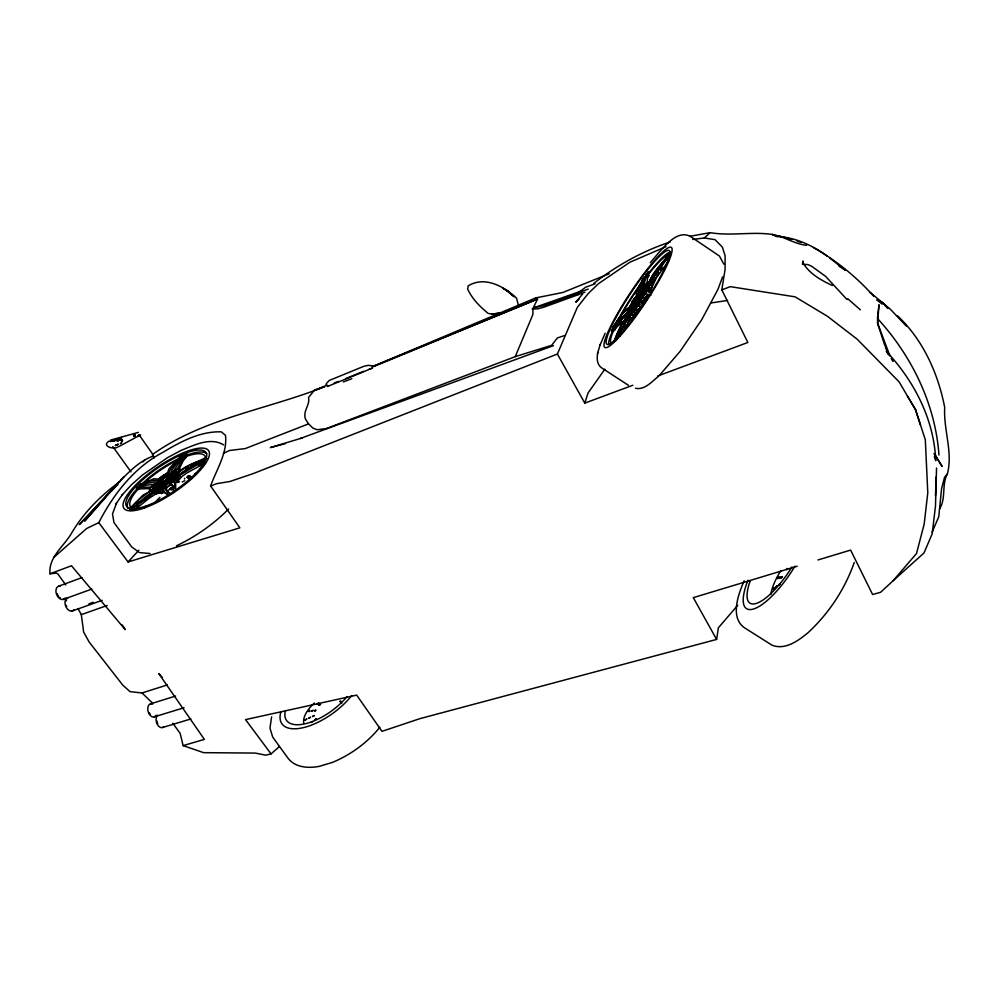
<?xml version="1.0" encoding="UTF-8"?>
<svg xmlns="http://www.w3.org/2000/svg" width="1000" height="1000" viewBox="0 0 1000 1000"><rect width="100%" height="100%" fill="white"/><g stroke="black" fill="none" stroke-linecap="round" stroke-linejoin="round"><path stroke-width="1.5" d="M205.338 461.463L195.625 465.788L179.213 475.625L173.562 481.45L169.3 482.438L165.012 485.3L162.237 489.025L158.537 490.5L160.062 492.612L155.688 494.075L149.55 497.95L135.338 509.338L134.925 508.762M625.2 317.238C625.55 319.513 624.925 313.913 627.163 313.438M613.7 341.912L620.788 325.475L632.425 310.325L625.913 319.137L625.575 317.25M175.625 488.7L175.738 484.462L173.562 481.45M159.738 490.225L160.825 492.337L163.75 491.15M935.475 495.9L936.175 476.9M618.05 337L626.75 320.538L631.538 314.45L632.425 310.325M670.475 251.612C664.562 262.288 653.625 269.65 649.55 281.488C640.263 291.413 646.1 276.55 648.487 271.675L649.4 272.275L648.012 274.95L649.55 272.95A52.812 8.025 -56.4 0 1 669.7 255.062M65.812 584.963L57.75 573.825L56.337 573.112L50 573.787C48.388 557.438 63.188 546.825 70.938 534.275C83.05 513.1 100.412 495.875 119.95 481.5M670.35 253.863L654.338 276.588L650.337 284.5L646.525 288.612L646.263 287.55L649.55 281.488L648.763 281.85L645.575 287.738L645.863 288.925L650.337 284.5L652.237 285.75L650.2 291.288L656.312 277.9L668.538 260.95M647 284.275L647.513 277.962L648.888 275.538L647.113 274.225L644.312 278.525L642.025 288.888M165.012 485.3L166.6 487.1L166.275 490.662L168.6 492.725M614.462 327.287L613.55 326.688L617.762 319.675L624.15 312.15L631.525 306.525L630.062 306.588L631.825 302.987L630.062 306.588L624.975 310.2L618.488 318.9L613.038 327.362L613.95 327.962M170.712 494.062L165.125 489.05L165.512 485.562L169.35 483L173.738 481.987L179.975 475.562L180.712 477.75L175.062 483.575L181.062 477.1L186.775 473.05L203.038 464.137M156.713 490.037L155.2 487.938L157.188 488.35L130.975 509.688M180.538 469.425L178.525 469.225L181.462 470.062L175.95 474.075L175.362 476.2L176.537 474.237C184.375 465.037 196.488 462.938 206.35 457.188M326.138 384.425L326.025 385.613M597.825 352.463C596.688 357.663 596.737 364.625 601.688 367.887L628.413 385.288M279.375 746.587L271.062 753.9L245.538 719.625L356.675 695.113L381.987 731.35L419.938 718.637L716.6 639.425L718.363 627.825L737.7 605.312M157.113 501.475L158.875 500.575M128.15 508.488A47.95 14.225 -34.2 0 1 133.763 492.512L136.9 489.087C137.4 485.925 147.525 487.925 150.85 486.962L156.562 483.775L159.262 481.012L158.9 478.612L164.25 474.85L166.788 473.338L168.025 474.837L172.062 473.413L183.588 455.6L186.95 454.2L188.363 454.588A47.95 14.225 -34.2 0 1 206.775 453.738M657.588 376.05L747.85 342.488L721.812 289.887L725.075 269.475L725.125 255.8L722.412 247.188L715.05 239.675L704.362 237.95L692.712 239.45M207.025 458.738L203.4 461.262L204.338 463.562M625.188 317.962L625.425 315.975M644.587 290.587L644.175 288.9L641.2 292.55M644.163 290.525L644.275 289.075M189.8 475.925L188.725 476.887L191.238 476.775L189.75 477.875L190.425 476.3L188.812 477.312M190.75 478.462L187.838 476.262M635.712 304.538L636.45 302.8L634.812 304.55M939.613 508.825C946.25 498.325 941.488 484.5 947.375 473.963C953.112 452.438 943.375 429.637 944.7 407.425C938.125 373.45 923.088 339.9 897.613 315.912M625.337 318.863L625.562 317.987M622.013 333.038L628.725 321.838L634.188 315.287L634.738 313.125M644.237 303.988L641.012 306.125L633.438 315.7L631.538 314.45L632.4 311.112L619.538 331.838L616.062 339.963M166.6 487.1L170.8 484.55L165.175 489.025M599.987 345.275L605.138 333.237M98.787 522.638L128.075 561.95L239.85 527.837L210.613 485.988C216.375 469.663 227.625 453.2 225.463 435.3L221.325 431.85C200.238 431.138 180.338 441.775 162.775 452.413C133.875 467.788 113.588 494.038 98.787 522.638L86.7 528.462L53.525 557.65M597.5 353.575L600.275 344.312M184.488 479.062L184.725 478.263M617.775 337.675L620.675 331.4M854.212 562.475L854.013 563.15C844.613 589.612 828.6 613.675 808 632.725C798.425 640.65 785.025 650.537 771.9 645.125L746.312 628.925C728.975 619.138 738.2 594.6 744.125 580.825M175.95 474.075L186.588 466.962L195.725 462.45L203.75 459.812L204 459.012M311.087 722.475L312.85 721.513M179.288 479.5L177.787 477.388M155.125 488.55C145.5 493.7 136.912 500.6 130.188 509.237L129.475 508.812L142.988 495.163L156.35 488.025M632.825 385.262L584.788 403.125L588.038 393L604.837 369.237M631.538 314.45C638.525 307.5 640.575 297.613 647.812 290.8L649.912 292.362M149.7 490.763L149.475 491.45L149.637 489.738L149.7 490.763L155.2 487.938M631.587 313.575C638.237 304.425 644.388 294.962 649.562 284.925M158.025 482.375L159.525 480.525L158.9 478.612M177.95 480.637L176.45 478.525M614.5 341.087L617 333.925L622.188 324.15L630.237 312.162M722.6 276.875L717.987 289.288L701.8 319.575L680.088 351.388L658.962 375.913M176.4 481.562L177.3 481.312L175.675 479.562M174.713 475.062L173.85 477.388A3.513 1.037 -34.2 0 1 174.938 478.6L174.412 479.125A3.513 1.037 -34.2 0 1 169.938 481.413L163.888 485.462A3.513 1.05 -34.3 0 1 159.975 488.787L159.312 489.05A3.513 1.05 -34.3 0 1 158.85 487.425L155.887 486.65A3.487 1.025 -34.4 0 0 158.312 484.175A3.487 1.025 -34.4 0 0 156.725 483.85L159.012 480.988M121.875 439.575L120.875 440.138L121.775 439.762M210.613 485.988L216.663 483.675L229.838 481.512L253.012 473.675L557.388 354.025L577.375 307.288L588.138 293.612L598.575 283.6L629.825 262.262L665.987 246.675M650.337 284.5L646.237 292.175M271.613 716.862L269.975 728.138L272.7 737.075L287.925 758.088C295.225 767.775 308.5 768.438 319.413 766.325L332.75 762.3C350.95 754.587 367.4 742.7 379.812 727.275M150.85 486.962L158.138 482.038M170.212 474.913L172.325 469.412L176.938 463.025L181.625 459.338L181.137 458.638L182.925 456.838L182.4 456.087L179.237 457.413L179.425 458.162L169.163 468.512L167.338 473.225L158.625 479.05L153.775 478.787L139.175 485.275L139.713 486.025L142.05 485.85L146.037 483.65L153.4 482.05L158.963 482.438M138.975 434.862L137.838 435.988M177.2 476.8L187.712 468.562L196.625 463.75L203.463 461.763M635.95 304.05L635.812 303.4M639.25 290.95L642.7 283.875M639.85 293.525L641.3 291.375L641.012 292.562M627.812 313.4L627.5 314.625L633.725 308.438A4.112 0.625 -56.4 0 0 634.862 308.438L635.438 307.712A4.112 0.625 -56.4 0 0 638.025 302.9L646.625 289.212L644.825 290.75L644.95 289.163L643.375 289.625A4.375 0.65 -56.4 0 1 640.638 291.975L640.812 291.537A12.237 1.837 -56.4 0 0 636.538 297.05M629.987 309.1L629.862 308.438M327.15 385.112L314.288 390.363L308.55 397.438C310.275 405.05 302.55 411.1 305.475 419.087L308.538 423.875L312.938 428.125L317.188 429.75L326.337 428.55L515.25 356.637L532.913 314.438L532.913 308.55L537.537 299.075L535.7 297.913L373.312 366.3M932.1 532.188L938.737 516.825L941.6 488.612L944.55 477.325L947.375 473.963M630.775 307.575L631.55 305.788L630.138 305.863M608.713 344.625A56.2 8.537 -56.4 0 1 610.612 335.65L612.375 331.6L611.45 330.988L612.125 329.462L615.638 324.188L627.762 312.05M613.038 327.362L614.175 325.325M626.263 318.575L616.587 327.2L614.45 330.462L613.837 330.062L612.35 333.5A52.812 8.025 -56.4 0 0 610.9 342.7M631.562 306.388L630.962 307.688M631.325 306.238L630.725 307.525M614.45 330.462L614.425 328.713M636.15 298.825L636.45 298.175M641.25 289.85L640.713 291.325L641.737 290.25M633.438 306.737L633.337 307.725M631.888 302.075L632.463 300.95M627.513 311.75L626.95 313.25L627.962 312.2M149.863 488.738L150.95 486.7M116.538 503.088L112.513 513.913L113.938 522.463L131.65 546.875L138.925 552.188M648.487 271.675L645.65 275.387L646.562 276L645.562 277.312L644.65 276.7C641.375 282.5 636.65 288.425 638.413 295.55M174.137 471.775C180.425 467.675 180.613 458.488 186.95 454.2M779.837 584.425C780.775 581.5 777.188 586.737 779.5 584.925M644.925 289.925L643.375 292.512M178.325 470.838L183.275 460.688L185.825 457.612L185.4 456.75L187.488 454.95M633.462 307.475L630.337 310.425L630.712 309.788A4.363 0.663 -56.5 0 0 630.425 308.238L629.75 308.35M644.025 286.863L641.6 290.575M642.412 293.9L637.562 302.2A4.412 0.675 -56.4 0 0 636.362 303.212M132.613 509.762L132.062 508.988L154.588 492.537L157.188 488.35M649.1 292.738L650.163 290.688L647.6 289.55M159.525 480.525L152.275 480.475L145.137 482.388L139.787 485.012L140.325 485.763M196.05 473.55L194.562 474.225L195.487 474.012M616.987 321.987L619.788 316.613A56.2 8.537 -56.4 0 1 642.175 281.75M619.038 319.325L620.975 315.6A52.812 8.025 -56.4 0 1 640.375 285.113M632.337 303.738L629.438 310.125M641.875 293.2L642.613 291.913M642.4 292.438L641.575 294.438L642.975 292.9M632.638 300.812L631.725 302.725L632.513 302.075M641.012 290.1L641.525 289.337M633.713 306.225L632.788 308.163L633.587 307.512M618.1 322.912L626.087 313.425M118.3 439.288C121.762 437.325 120.588 438.075 118.812 439.688C123.312 436.975 116.475 442.475 117.9 439.9M644.812 300.5L646.275 298.612L645.25 300.575M173.85 477.388L174.562 474.175A3.475 1.025 -34.1 0 1 171.45 475.387A3.475 1.025 -34.1 0 1 171.938 473.688L166.475 475.838A3.475 1.013 -34.2 0 1 165.925 476.725M644.587 279.312L643.675 278.7L639.775 284.988L636.3 292.162L636.487 296.363L634.963 298.663M634.288 299.675L634.913 297.887M629.95 309.387L628.25 312M643.225 288.163L644.25 285.925L643.337 286.8M635.925 304.337L635.037 305.65M340.462 701.325L341.575 701.562M615.712 327.788L621.2 321.463M642.513 295.763L637.788 302.738A4.112 0.625 -56.4 0 0 636.562 303.575M622.075 329.025L623.462 326.637M630.625 311.038L631.825 307.775L631.087 308.087M633.525 306.363L634.425 305.1M646.525 288.612L661.287 265.363L668.35 257.113M652.163 283.712L655.9 277.575M641.65 302.925L647.55 294.925M117.863 439.4C127.837 432.95 114.15 445.688 117.775 439.538M787.087 568.387L786.825 569.637L787.85 568.6M656.675 276.337L659 272.613M660.55 270.138L662.1 267.663M643.75 291.812L645.15 288.988L643.875 290.275M635.55 305L634.2 306.975M624.4 327.725L626.038 325.138M149.4 490.238L150.25 488.762M156.45 493.988L154.588 492.537L156.137 490.125M647.862 295.038L643.025 300.675M627.663 322.55L630.975 317.45M632.85 300.287L633.3 299.625M641.75 288.825L642.188 288.15M628.013 310.712L628.45 310.038M633.938 305.7L634.375 305.012M634.65 298.55L636.487 296.363M660.1 268.65L661.675 266.288M638.737 309.562L637.925 311.238L639.513 308.7M633.562 300.938L634.012 300.262M642.95 288.75L642.025 290.038M628.7 311.388L629.163 310.712M627.688 313.225L611.45 330.988M122.062 495.062L131.25 484.975L142.438 475.037L167.8 457.475L181.175 450.363C193.912 445.35 210.138 436.737 223.612 444.875M116.037 503.812L122.475 494.462M642.237 288.225L643.1 286.925M643.487 290.763L643.1 291.3L644.737 289.175M634.188 315.287L640.45 307.275L637.837 305.55M612.375 331.6L613.837 330.062M326.362 383.587L329.175 380.5L363.512 366.425L368.263 365.325L373.237 366.012M638.438 305.6L643.725 302.213M154.588 492.537L162.65 489.4L165.512 485.562M643.363 292.387L642.475 293.675M634.65 306.212L633.763 307.512M639.85 293.75L641.112 291.562L637.825 295.8L635.95 296.588M644.5 281.238L642.025 284.513L640.025 291.225L640.15 294M642.9 280.8L641.988 280.2L644.65 276.7M649.4 272.275L650.138 271.312A56.2 8.537 -56.4 0 1 668.662 252.662M121.838 442.75L120.375 443.675L121.013 443.088M648.888 275.538L647.663 277.125M118.05 444.55L117.3 444.862M642.613 287.688L643.85 286.112M628.875 309.575L629.35 308.812M638.513 294.8L641.3 291.375M645.575 287.738L646.263 287.55C652.05 274.913 660.537 263.95 670.025 253.938M109.162 441C100.988 446.012 113.513 449.825 117.613 447.137M170.963 489.487C170.438 491.625 174.9 486.962 171.438 489.075M177.4 482.537L179.35 481.662L178.45 481.763M633.175 301.312L632.3 302.462M632.675 302.062L635.325 297.438L634.425 298.3M628.325 311.762L627.45 312.925M582.6 294.037L575.775 302.225L579.012 299.15M317.55 703.487C316.238 705.475 320.387 703.075 318.412 702.938M650.325 262.663L659.613 251.637C666.912 243.962 677.962 230.212 690.15 236.275L719.412 256.012L723.825 264.113M110.237 491.413L84.663 521.112L119.012 482.25M817.962 559.963L850.612 550.087L872.6 594.513L880.6 592.288L893.025 580.812L916.5 553.538L924.188 524.075L927.788 492.825L925.312 439.738L915.588 409.938L899.15 381.912L857.175 339.2L827.387 316.238L795.075 296.837L730.263 286.65L721.812 289.887M634.087 298.688L634.938 297.613M173.125 466.838L175.025 464.663M121.037 479.963C130.363 470.575 140.363 460.462 153.2 456.125L154.312 457.762M136.35 488.338L137.537 487.05L138.25 487.85M139.175 485.275L140.863 483.9M139.713 486.025L138.088 487.8L137.537 487.05M150.612 488.55L138.425 488.925L135.775 491.825A45.062 13.375 -34.2 0 0 130.55 506.812M139.475 487.788L141.7 485.363M195.188 473.575L195.375 474.725L194.75 474.038L196.062 473.363M128.075 561.95L138.85 550.25M124.075 476.525L79.287 524.637L105.113 497.7M648.763 281.85L644.938 285.462M644.6 286.863L645.837 286L644.175 288.9M635.675 298.363L636.525 297.538M650.312 288.65L652.175 286.65M142.925 461.938L145.037 459.688M633.387 307.913L633.913 307.175M138.787 489.425L139.525 488.638M111.575 490.975L118.025 484.237M644.887 298.412L642.6 297.15L645.913 293.712L650.9 295.387M182.425 460.225L184.387 458.212M633.475 308.275L630.388 310.887M117.225 439.875L118.4 439.45M117.475 439.613L118.737 439.162L116.275 440.337L118.238 439.688M136.488 507.163L138.613 505M644.488 298.4L647.9 295.038L649.775 295.087M158.537 481.488L157.325 483.288A3.75 1.1 -34.4 0 1 156.525 485.95L155.988 486.337L157.225 486.987L159.025 486.463A3.775 1.125 -34.3 0 1 159.75 485.887M158.15 482.45L161.125 479.7A3.475 1.025 -34.2 0 1 161.637 477.987M134.15 436.112L135.35 435.475L134.4 436.525M135.287 435.662L134.088 436.3L135.025 435.6M182.4 456.087C176.462 461.2 170.312 466.737 168.612 474.775L168.025 474.837M121.688 439.75L121.425 439.925M122.163 440.337L121.463 440.95L122.638 440.312M121.9 440.513L121.6 441.15L122.5 440.775M162.362 491.538L160.475 492.5M176.562 481.375L178.45 480.4L177.2 481.763M142.463 485.513L143.312 484.725M228.625 509.012C213.562 524.2 195.787 536.575 176.5 545.812M136.425 503.888L138.625 501.85M704.362 237.95L710.125 232.65C730.7 236.213 751.538 231.45 772.3 234.438C784.287 236.513 794.5 244.075 806.637 245.338M893.025 580.812L923.975 552.987L932.188 533.812L935.5 505.9L936.538 468.062M133.887 508.75L132.762 508.1L131.275 509.438L129.95 508.537M141.263 484.5L148.9 477.7A47.95 14.225 -34.2 0 1 178.9 458.525L179.762 458.162M143.938 483.288L150 477.9A45.062 13.375 -34.2 0 1 178.25 459.837M159.037 481.225L160.987 479.5A3.475 1.013 -34.2 0 0 162.625 479.113M177.013 462.663L179.112 460.85M658.238 376.538C652.025 381.488 644.538 390.325 635.525 388.275M158.562 500.913L157.625 501.5M171.875 473.325L176.925 469.338L179.125 469.188L180.2 470.712M169.85 480A3.513 1.037 -34.2 0 0 169.8 481.213L163.75 485.262A3.513 1.05 -34.3 0 0 162.75 484.738M186.012 468.963L188.312 467.212M581.5 291.812L580.988 291.15L533.913 307.762L545.925 305.038L578.075 293.325L580.025 291.875M593.925 283.288C616.8 265.413 642.625 251.075 670.175 241.962M145.3 499.913L147.562 498.3M152.3 454.637C203.088 418.225 267.4 409.487 324.425 386.763L314.288 390.363M188.038 476.112L189.462 475.75L187.963 476.8M642.275 295.6L641.525 295.887A4.425 0.663 -56.4 0 1 642.525 292.95M162.288 492.463C158.988 495.15 165.438 491.975 162.587 492.3M115.487 445.45L116.337 444.988L115.4 445.562M328.663 385.725L327.463 386.5L372.562 368.062L369 369.225M156.225 490.075L145.512 496.788L132.762 508.1M176.012 476.15L195.087 464.938L203.4 461.262M580.988 291.15L578.138 292.787L578.188 294.688L578.075 293.325M140.662 434.825L118.6 446.7M190.9 478.55L191.637 478.562M195.637 473.837L194.75 474.038M154.925 491.875L158.537 490.5M157 491.287L158.125 493.387L161.25 492.337M136.9 489.087L138.425 488.925M165.625 475.525A3.475 1.025 -34.2 0 1 166.612 476.025L169.537 474.675M160.825 492.337L163.75 490.95L162.237 489.025M609.15 273.75L562.75 292.512L535.7 297.913M192.262 465.412L197.525 463.025M223.388 453.237L229.675 450.45L245.188 448.6L308.538 423.875M351.863 378.7L343.35 381.938M646.162 283.837L647.325 283.312M183.438 456.587L184.875 455.988L185.4 456.75M181.137 458.638L183.888 457.488M185.325 456.9L187.138 456.138A45.062 13.375 -34.2 0 1 205.712 458.7M184.438 458.188L185.825 457.612M373.4 366.688L537.537 299.075L372.275 366.662M116.6 444.888L116.55 445.225M198.825 465.1L203.062 463.375M334.175 383.038L338.263 381.4M345.938 378.488L363.713 371.325M645.575 288.525L646.275 288.25M179.425 458.162L180.812 457.638L181.337 458.387M50 573.787L71.475 565.763L125.237 629.625L122.3 624.975M300.225 438.512L553.45 345.65M58.987 586.05L81.912 577.625M595.1 283.788L585.612 287.25L578.138 292.787L588.263 289.1M584.925 292.238L544.362 307L537.95 308.825L532.087 308.975M189.288 477.6L190.062 477.312M203.75 459.812L205.95 459.025M63.1 599.475L91.8 589.087M915.588 409.938L920.475 424.913M88.963 603.812L93.263 602.275M72.088 611.05L102.2 600.312M167.338 684.925L142.025 692.962L130.025 691.637L122.775 685.125L89.15 642L83.65 632.087L81.325 614.637L107.2 605.475M170.263 474.188L168.612 474.775L166.788 473.338M562.612 298.375L572.788 294.837M302.312 437.912L270.363 447.587L285.325 443.612M564.738 335.487L557.375 337.95L551.613 345.337L515.25 356.637M189.1 477.488L189.913 477.212M150.35 703.925L175.6 696.038M154.325 716.85L184.088 707.712M162.6 727.5L190.85 718.962M797.188 566.237L693.3 597.638L716.6 639.425M172.787 723.225L180.15 733.388L183.15 745.612L204.375 739.388L158.75 673.512L162.125 677.15M110.525 440.087L138.425 432.375M689.6 236.363L710.125 232.65M647.212 299.337L640.738 301.938L639.113 301.737M271.062 753.9L265.75 755.188L255.275 753.075L203.575 752.663L183.15 745.612M711.175 302.925L727.55 300.462M156.562 483.775L141.575 485.988L137.713 487.1L136.55 488.237L137.1 488.988M647.95 288.488L650.562 290.212M648.838 286.837L651.45 288.575M175.362 476.2L179.975 475.562M638.4 310.087L635.788 308.363M518.275 304.688L516.512 298.113C504.137 286.425 484.65 275.637 468.188 285.875L467.638 288.988C472.075 298.863 479.988 306.675 488.225 313.475L492.188 314.075L500.95 312.962M492.188 314.075L498.862 313.225M637.3 311.337L634.688 309.625M158.713 487.238L155.887 486.65M636.062 313.087L633.45 311.363M160.787 479.438L161.1 479.438A3.725 1.087 -34.2 0 0 162.4 479.012M776.062 236.287L780.588 236.337L791.712 239.412M775.788 236.375C794.438 236.95 812.513 245.25 827.337 256.225M150.125 553.513L139.838 552.625M175.487 475.225L176.125 475.275M797.163 241.188L801.237 242.512M156.163 488.625L156.912 488.913M777.525 236.575L772.3 234.438L776.213 236.25M169.3 482.438L172.087 484.4L173.725 492.05M832.412 285.512C821.188 280.3 809.375 273.825 803 262.775L802.913 260.975L802.45 264.337L808 264.575L811.862 266.413L825.638 276.388L847.038 299.538M167.325 494.263L163.888 492.4L163.75 490.95M813.425 247.562C836.012 260.25 856.688 277.1 873.85 296.4M192.1 477.287L190.125 478.1M190.775 478.95L186.663 477.113L190.562 479.45M613.237 329.913L612.312 329.312L611.613 330.775L612.537 331.375M613.975 325.412L614.888 326.012M646.825 276.425L645.65 275.387M839.013 265.938L845.15 270.113L829.737 258.038M179.95 469.475L180.75 470.012M876.65 299.887L882.25 304.137M649.812 292.113L651.5 293.425M169.112 495.163L162.725 490.788L162.65 489.4M847.825 298.8L860.35 309.8M142.025 692.962L152.438 703.012M173.738 481.987L174.587 482.85L175.35 490.988M838.138 264.425L840 266.725M140.712 483.75L141.4 484.65M112.825 446.587L130.975 471.863M906.338 326.075L890.175 309.062L870.288 292.587L870.525 293.325M169.35 483L173.238 486.012L173.575 488.2M175.25 472.275L177.625 475.763M174.562 474.175L174.7 474.363A3.475 1.025 -34.1 0 0 176.925 471.413L176.575 471.35A3.475 1.025 -34.1 0 0 175.463 471.613M171.938 473.688L172.075 473.888A3.475 1.025 -34.1 0 1 172.65 473.35M340.238 701.35L341.7 703.413L339.837 701.287M139.137 434.925L153.488 455.225M183.588 455.6L184.112 456.35M888.812 354.975L886.325 351.337C914.262 381.1 934.05 419.412 935.763 460.7L934.312 456.562M891.3 358.612L892.962 361.037M934.25 453.9L942.113 466.413L934.237 453.537M890.075 356.225L877.625 323.363L877.487 319.65M891.562 358.638L893.05 361.037M907.4 395.988L915.763 409.862M557.388 354.025L584.788 403.125M77.975 608.562L81.325 614.637M885.375 347.175L888.088 353.888M884.912 345.775L877.625 323.363L878.975 304.725L877.45 318.425C911.75 355.925 935.35 403.975 938.962 455.062M631.438 311.062L631.512 311.762M879 300.562A92.525 36.95 -41.1 0 1 883.025 302.95L885.612 305.5L884.8 304.8A92.475 37.038 -41 0 0 883.875 304.113M885.35 306.05A92.4 37.175 -40.8 0 1 888.112 308.125M887.1 307.887A92.362 37.275 -40.7 0 1 888.088 308.525M60.562 598.062A5.888 3.987 68.9 0 1 59.475 597.35M58.5 596.312A5.888 3.987 68.9 0 1 57.112 593.612M74.125 609.612A7.013 4.725 69.5 0 1 66.075 607.112A7.013 4.725 69.5 0 1 68 597.675M66.725 606.663A5.863 3.95 69.5 0 1 66.15 605.237M66.087 601.025A5.863 3.95 69.5 0 1 66.625 599.95M65.163 598.062A7.037 4.763 68.9 0 1 56.638 594.65A7.037 4.763 68.9 0 1 60.275 586.025M157.738 723.637A5.637 3.625 74.7 0 1 156.875 720.85M156.125 715.263A6.763 4.375 74.3 0 1 150.438 715.65A6.763 4.375 74.3 0 1 147.875 707.325A6.763 4.375 74.3 0 1 152.688 704.087M150.162 714.137A5.663 3.663 74.3 0 1 149.412 712.95M163.588 726.9A6.75 4.338 74.7 0 1 157.162 724.15A6.75 4.338 74.7 0 1 157.65 715.212M155.05 502.587A30.325 9.3 -34.4 0 1 159.938 497.375M182.213 481.938A30.325 9.3 -34.4 0 1 184.75 480.763M174.613 483.775A5.875 1.762 -34.3 0 1 174.788 484.738M173.675 486.388A5.875 1.762 -34.3 0 1 171.537 488.263M170.263 489.125A5.875 1.762 -34.3 0 1 166.663 490.763M203.825 464.75A45.062 13.375 -34.2 0 1 202.362 467.188M156.025 486.85A3.487 1.025 -34.4 0 1 152.613 487.663L152.725 487.287A3.487 1.025 -34.4 0 1 153.463 486.325M160.525 485.363A3.775 1.125 -34.3 0 1 163.812 484.588L169.175 481A3.762 1.113 -34.2 0 1 171.325 478.15M171.3 477.375A6.887 2.037 -34.3 0 1 171.075 478.137M165.338 483.3A6.887 2.037 -34.3 0 1 162.45 484.663M164.775 477.788A3.475 1.013 -34.2 0 1 164.075 478.288M158.988 489.625A3.513 1.05 -34.4 0 1 159.725 488.65M163.15 486.35A3.513 1.05 -34.4 0 1 164.6 486.163M172.113 477.625A3.762 1.113 -34.2 0 1 172.9 477.175L174.15 475.675L174.213 474.162L173.65 474.5A3.738 1.1 -34.1 0 1 171.15 474.038L171.488 473.663A10.45 3.088 -34.2 0 0 166.475 475.637L166.325 475.938A3.725 1.087 -34.2 0 1 165.938 476.463M169.3 476.062A6.9 2.037 -34.3 0 1 169.775 478.875A6.9 2.037 -34.3 0 1 162.5 483.95A6.9 2.037 -34.3 0 1 159.537 482.863M165.387 477.025A3.725 1.087 -34.2 0 1 163.175 478.625M177.375 473.312A2.763 0.812 -34.1 0 1 177.3 473.6M174.2 471.475A2.3 0.675 -34.1 0 1 175.125 472.163A2.3 0.675 -34.1 0 1 171.975 474.012L171.75 473.975A2.3 0.675 -34.1 0 1 173.713 471.712M171.725 477.75A2.325 0.688 -34.2 0 0 170.113 479.538A2.325 0.688 -34.2 0 0 171.85 479.3A2.325 0.688 -34.2 0 0 173.962 477.438L174.037 477.2A2.325 0.688 -34.2 0 0 172.225 477.45M159.388 485.825A2.788 0.825 -34.3 0 0 158.812 487.812A2.788 0.825 -34.3 0 0 162.613 485.062L162.7 484.762A2.788 0.825 -34.3 0 0 159.95 485.425A2.325 0.688 -34.3 0 1 162.3 484.988L162.237 485.238A2.325 0.688 -34.3 0 1 159.062 487.537A2.325 0.688 -34.3 0 1 159.55 485.875M635.163 304.762A4.412 0.675 -56.4 0 1 635.775 303.925M640.487 293.475A8.075 1.212 -56.4 0 1 640.863 295.562A8.075 1.212 -56.4 0 1 635.562 303.812M633.6 305.95A8.075 1.212 -56.4 0 1 632.737 305.062M636.512 297.275A4.35 0.65 -56.4 0 1 636.013 298.512M633.2 302.8A4.35 0.65 -56.4 0 1 632.663 303.425M303.875 723.35A28.163 12.812 -36 0 1 314.275 703.037M351.662 695.6A47.512 21.225 -35.9 0 1 302.85 727.75A47.512 21.225 -35.9 0 1 280.938 711.587M346.962 696.675A41.825 18.688 -35.9 0 1 305.375 723.725A41.825 18.688 -35.9 0 1 285.212 711.287M770.913 594.475A32.312 10.6 -56.4 0 1 780.837 570.688M794.975 566.15A54.387 17.212 -56.5 0 1 753.5 609.012A54.387 17.212 -56.5 0 1 747.962 580.288M791.9 566.975A47.875 15.15 -56.5 0 1 756.5 603.362A47.875 15.15 -56.5 0 1 750.312 580.65M172.087 487.425L169.85 488.825L172.087 487.425M780.45 576.788L779.075 578.475L780.45 576.788M781.025 577.987L782.412 576.587L781.025 577.987M775.763 587.163L777.1 585.675L775.763 587.163M778.512 576.862L777.25 578.575L778.512 576.862M772.9 589.338L774.237 587.85L772.9 589.338M116.45 439.875L114.113 440.938L116.45 439.875M174.425 476.962L174.338 477.25A2.788 0.825 -34.2 0 1 170.562 480A2.788 0.825 -34.2 0 1 171.1 478.038A2.788 0.825 -34.2 0 1 174.425 476.962M156.875 483.925L156.8 484.162A2.312 0.675 -34.4 0 1 153.65 486.45A2.312 0.675 -34.4 0 1 154.137 484.8A2.312 0.675 -34.4 0 1 156.875 483.925M157.262 483.688L157.175 483.988A2.775 0.812 -34.4 0 1 153.4 486.712A2.775 0.812 -34.4 0 1 153.975 484.75A2.775 0.812 -34.4 0 1 157.262 483.688M316.413 718.8L314.65 719.762L316.413 718.8M318.85 705.2L320.525 704.425L318.85 705.2M314.55 710.775C315.837 712.375 316.863 708.05 314.55 710.775M314.325 715.537L312.575 716.5L314.325 715.537M310.487 717.3L308.738 718.263L310.487 717.3M313.137 710.337L311.4 711.3L313.137 710.337M308.412 711.237C309.688 712.837 310.763 708.475 308.412 711.237M306.75 719.038L305 720L306.75 719.038M134.762 434.65L133.512 435.475L134.762 434.65M115.15 445.475L115.15 445.475M117.137 444.663L118.138 444.263L117.137 444.663M637.463 295.975L636.788 296.812A4.913 0.737 -56.4 0 0 633.4 303.075A4.913 0.737 -56.4 0 0 637.788 297.712A4.913 0.737 -56.4 0 0 637.463 295.975M190.162 476.938L190.85 476.887L190.212 476.9M110.175 441.5L114.588 440.3L110.175 441.5M119.712 443.612L119.712 443.612M166.938 476.887L166.175 477.125A4.2 1.238 -34.2 0 0 161.062 481.463A4.2 1.238 -34.2 0 0 166.025 479.875A4.2 1.238 -34.2 0 0 166.938 476.887M171.663 474.288L171.388 474.237A2.763 0.812 -34.1 0 1 173.75 471.538A2.763 0.812 -34.1 0 1 175.6 471.875A2.763 0.812 -34.1 0 1 171.663 474.288M161.525 478.125L161.3 478.088A2.3 0.675 -34.2 0 1 163.275 475.825A2.3 0.675 -34.2 0 1 164.788 476.112A2.3 0.675 -34.2 0 1 161.525 478.125M161.2 478.4L160.938 478.35A2.75 0.812 -34.2 0 1 163.312 475.65A2.75 0.812 -34.2 0 1 165.125 476A2.75 0.812 -34.2 0 1 161.2 478.4M506.438 290.225L503 288.375L508.288 291.5L506.438 290.225L514.012 296.625L506.438 290.225M144.738 507.837A51.225 15.125 -34.2 0 0 209.462 453.612A51.225 15.125 -34.2 0 0 144.625 476.825A51.225 15.125 -34.2 0 0 144.738 507.837M146.025 506A47.975 14.175 -34.2 0 0 206.725 455.213A47.975 14.175 -34.2 0 0 146.062 476.875A47.975 14.175 -34.2 0 0 146.025 506M162.013 483.162A7.013 2.062 -34.2 0 0 170.512 475.712A7.013 2.062 -34.2 0 0 161.312 479.338A7.013 2.062 -34.2 0 0 162.013 483.162M162.013 482.9A6.775 2 -34.2 0 0 170.225 475.712A6.775 2 -34.2 0 0 161.337 479.212A6.775 2 -34.2 0 0 162.013 482.9M162.925 481.65A4.5 1.325 -34.2 0 0 168.3 476.875A4.5 1.325 -34.2 0 0 162.35 479.288A4.5 1.325 -34.2 0 0 162.925 481.65M620.05 336.112A60.012 9 -56.4 0 0 672.113 250.3A60.012 9 -56.4 0 0 622.112 305.738A60.012 9 -56.4 0 0 620.05 336.112M621.075 333.738A56.225 8.438 -56.4 0 0 669.9 253.325A56.225 8.438 -56.4 0 0 623.125 305.113A56.225 8.438 -56.4 0 0 621.075 333.738M633.938 304A8.213 1.225 -56.4 0 0 640.8 292.413A8.213 1.225 -56.4 0 0 633.713 300.562A8.213 1.225 -56.4 0 0 633.938 304M633.862 303.738A7.925 1.188 -56.4 0 0 640.487 292.538A7.925 1.188 -56.4 0 0 633.65 300.413A7.925 1.188 -56.4 0 0 633.862 303.738M634.65 302.013A5.263 0.787 -56.4 0 0 638.975 294.637A5.263 0.787 -56.4 0 0 634.35 300.025A5.263 0.787 -56.4 0 0 634.65 302.013"/></g></svg>
